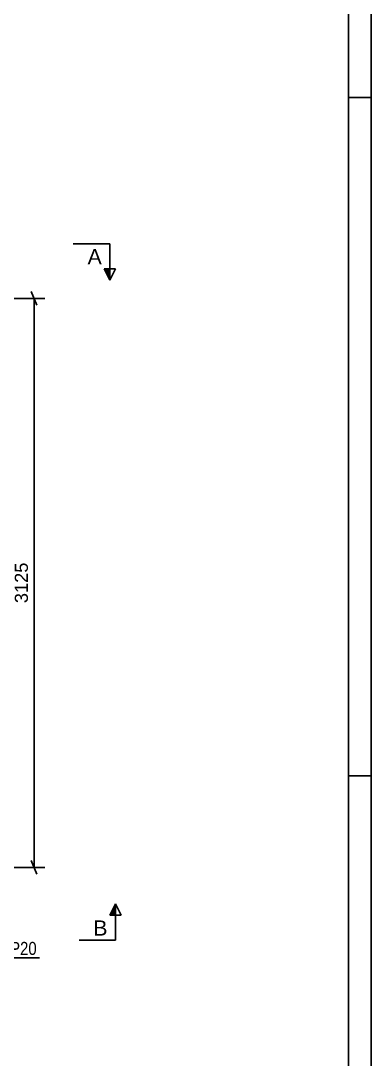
# Model space of a CAD drawing. Header units: millimetres. Extents: x -88 to 753, y -403 to 191.
# Drawn here: x 676 to 752.9, y -167.2 to 61 of the extents above; entities that cross this region are included whole.
import ezdxf

# ---------------------------------------------------------------- set-up
doc = ezdxf.new("R2010")
doc.units = ezdxf.units.MM
doc.styles.add('Arial', font='arial.ttf', dxfattribs={"height": 0.2})
doc.styles.add('Arial Narrow', font='ARIALN.TTF', dxfattribs={"height": 0.2})

# ---------------------------------------------------------------- blocks, each defined once
blk = doc.blocks.new('Unknown-317404679-1115')
at = {"color": 5, "linetype": 'Continuous'}
for p, q in [((752.89, -402.88), (752.89, 191.12)), ((747.89, -397.88), (747.89, 186.12)), ((752.89, 44.12), (747.89, 44.12)), ((752.89, -104.88), (747.89, -104.88))]:
    blk.add_line(p, q, dxfattribs=at)
blk = doc.blocks.new('StraightDimension-317404679-3766 - 2929')
at = {"color": 7, "linetype": 'Continuous'}
for p, q in [((632.23, 0), (681.26, 0)), ((679.46, -1.5), (678.26, 1.5)), ((678.86, -125), (678.86, 0)), ((665.56, -125), (681.26, -125)), ((678.26, -123.5), (679.46, -126.5))]:
    blk.add_line(p, q, dxfattribs=at)
at = {"color": 0}
blk.add_wipeout([(678.11, -57.45), (673.91, -57.45), (673.91, -67.55), (678.11, -67.55)], dxfattribs=at)
at = {"color": 3, "style": 'Arial'}
blk.add_text('3125', height=2.865, rotation=90.0002, dxfattribs=at).set_placement((677.51, -66.95))
blk = doc.blocks.new('SectionMark-317404679-4842 - 2929')
at = {"color": 6, "linetype": 'Continuous'}
for p in [(695.48, 12), (696.73, 6.5)]:
    blk.add_line(p, (695.48, 4), dxfattribs=at)
at = {"color": 0, "linetype": 'Continuous'}
blk.add_wipeout([(693.73, 7.5), (693.73, 11), (690.62, 11), (690.62, 7.5)], dxfattribs=at)
at = {"linetype": 'Continuous'}
blk.add_hatch(color=6, dxfattribs=at).paths.add_polyline_path([(694.23, 6.5), (695.48, 6.5), (695.48, 4)])
at = {"color": 6, "linetype": 'Continuous'}
for p, q in [((695.48, 12), (687.48, 12)), ((694.23, 6.5), (696.73, 6.5)), ((695.48, 4), (694.23, 6.5))]:
    blk.add_line(p, q, dxfattribs=at)
at = {"color": 3, "linetype": 'Continuous', "style": 'Arial'}
blk.add_text('A', height=3.34, dxfattribs=at).set_placement((690.62, 7.5))
blk = doc.blocks.new('Mark-317404679-3196 - 2929')
at = {"color": 0}
blk.add_wipeout([(679.46, -144.25), (679.46, -141.25), (671.42, -141.25), (671.42, -144.25)], dxfattribs=at)
blk.add_wipeout([(679.46, -144.25), (679.46, -141.25), (671.42, -141.25), (671.42, -144.25)], dxfattribs=at)
at = {"color": 30, "linetype": 'Continuous'}
for p, q in [((664.03, -131.72), (670.82, -144.85)), ((670.82, -144.85), (680.06, -144.85))]:
    blk.add_line(p, q, dxfattribs=at)
at = {"color": 3, "style": 'Arial Narrow'}
blk.add_text('SP20', height=2.863, dxfattribs=at).set_placement((671.42, -144.25))
blk = doc.blocks.new('SectionMark-317404679-4844 - 2929')
at = {"color": 6, "linetype": 'Continuous'}
for p, q in [((696.74, -141), (696.74, -133)), ((696.74, -133), (697.99, -135.5))]:
    blk.add_line(p, q, dxfattribs=at)
at = {"color": 0, "linetype": 'Continuous'}
blk.add_wipeout([(694.99, -140), (694.99, -136.5), (691.88, -136.5), (691.88, -140)], dxfattribs=at)
at = {"linetype": 'Continuous'}
blk.add_hatch(color=6, dxfattribs=at).paths.add_polyline_path([(696.74, -135.5), (695.49, -135.5), (696.74, -133)])
at = {"color": 6, "linetype": 'Continuous'}
for p, q in [((696.74, -133), (695.49, -135.5)), ((695.49, -135.5), (697.99, -135.5)), ((696.74, -141), (688.74, -141))]:
    blk.add_line(p, q, dxfattribs=at)
at = {"color": 3, "linetype": 'Continuous', "style": 'Arial'}
blk.add_text('B', height=3.34, dxfattribs=at).set_placement((691.88, -140))

msp = doc.modelspace()

# ---------------------------------------------------------------- block references
msp.add_blockref('Unknown-317404679-1115', (0, 0))

# ---------------------------------------------------------------- next in the draw order: block references
for name in ['SectionMark-317404679-4842 - 2929', 'StraightDimension-317404679-3766 - 2929', 'Mark-317404679-3196 - 2929']:
    msp.add_blockref(name, (0, 0))

# ---------------------------------------------------------------- next in the draw order: block references
msp.add_blockref('SectionMark-317404679-4844 - 2929', (0, 0))

doc.saveas('drawing.dxf')
